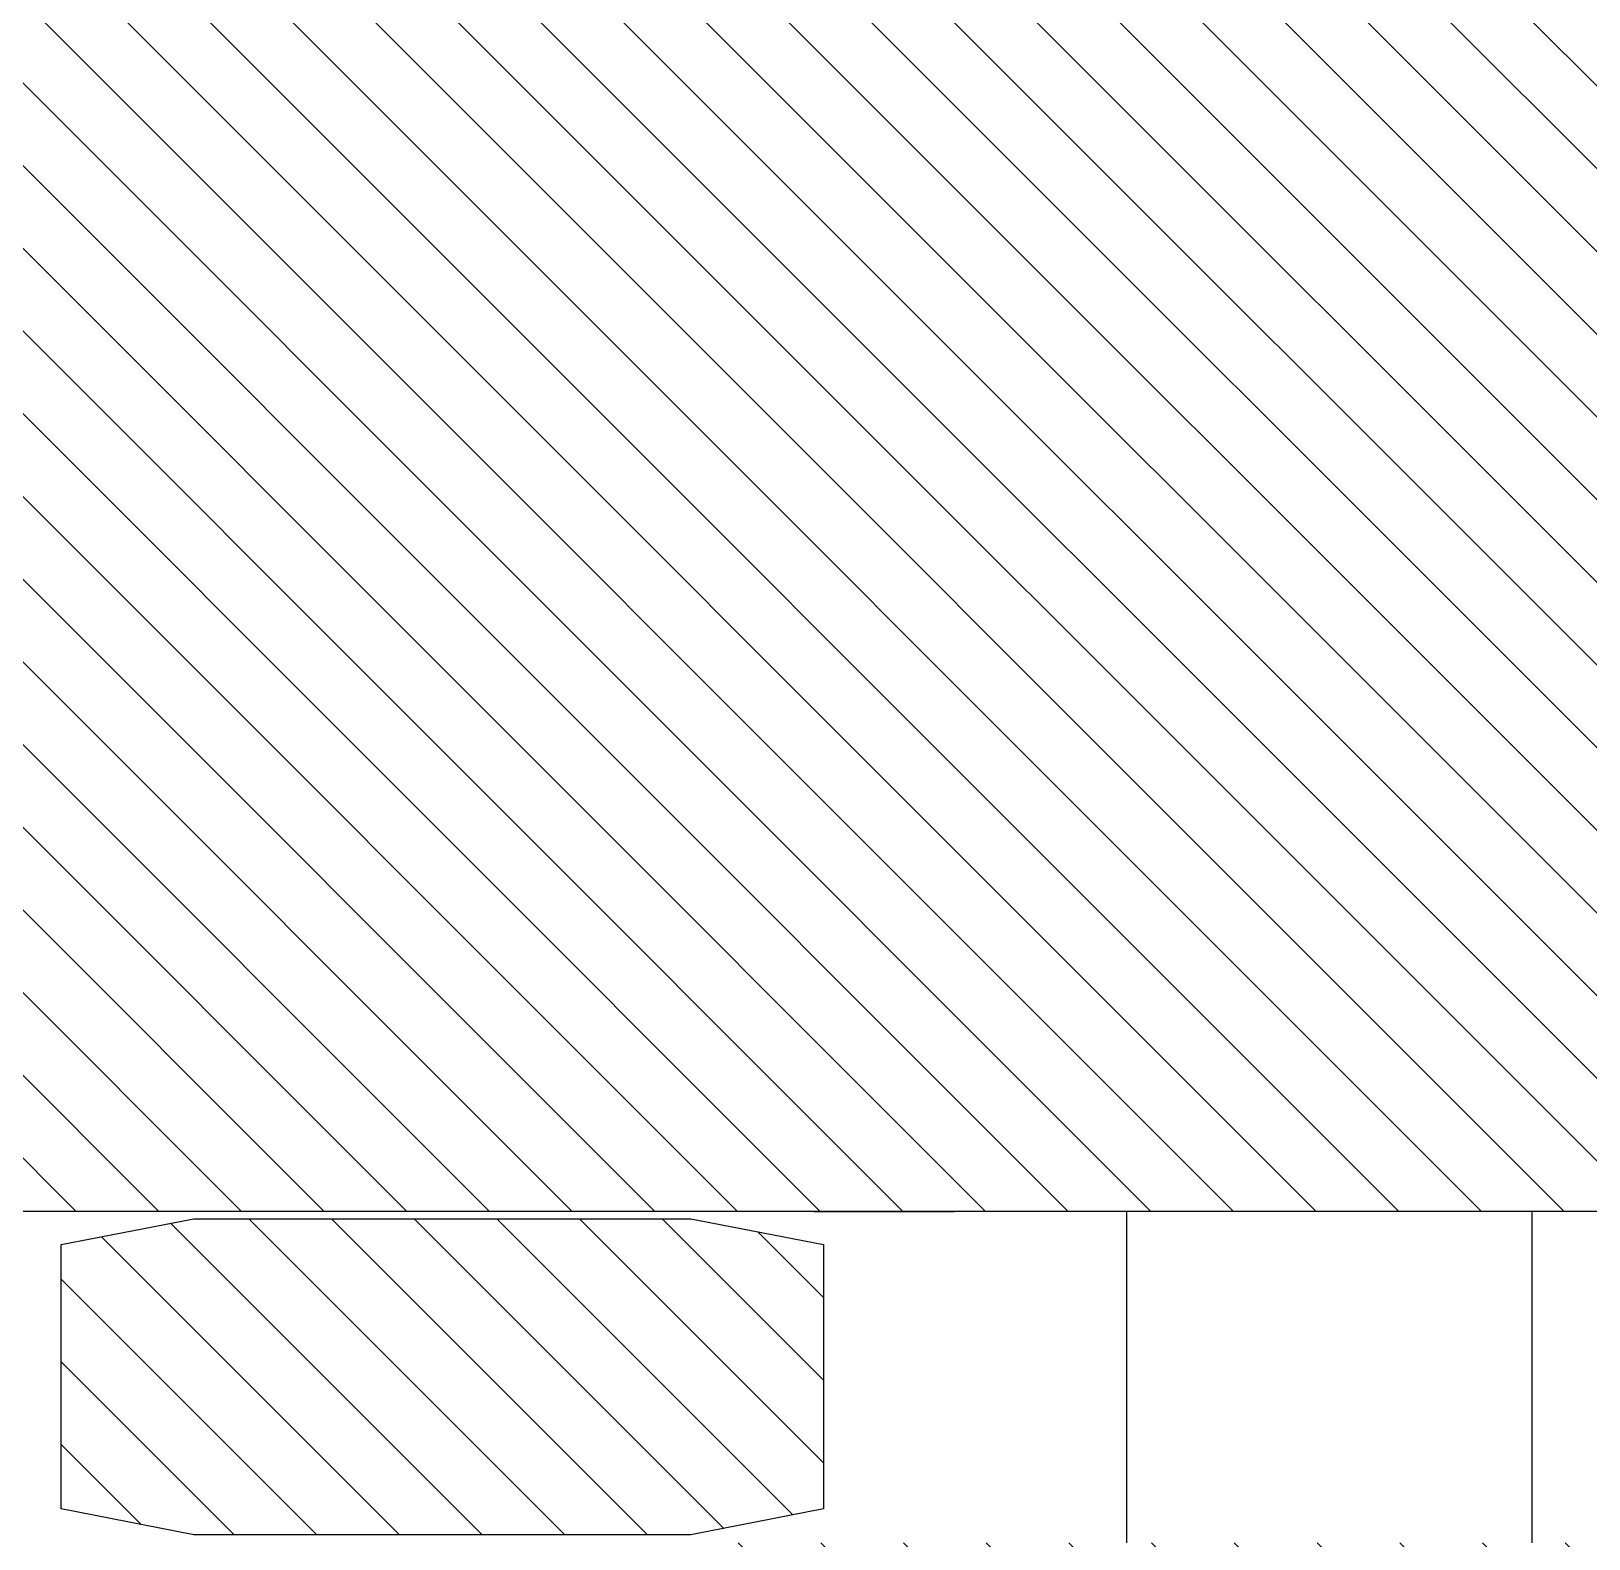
# Model space of a CAD drawing. Extents: x -30 to 1202, y 231 to 898.
# Drawn here: x 310.16 to 331.31, y 292.17 to 312.63 of the extents above; entities that cross this region are included whole.
import ezdxf

# ---------------------------------------------------------------- set-up
doc = ezdxf.new("R2010")
doc.units = 0
doc.header["$LTSCALE"] = 0.04
for name, color, linetype in [('0.5', 5, 'CONTINUOUS'), ('PISO', 1, 'CONTINUOUS'), ('PISOS', 1, 'CONTINUOUS'), ('PISOS1', 3, 'CONTINUOUS'), ('VISTA', 2, 'CONTINUOUS')]:
    doc.layers.add(name, color=color, linetype=linetype)

msp = doc.modelspace()

# ---------------------------------------------------------------- hatches: boundary and pattern name
at = {"layer": 'PISOS'}
h = msp.add_hatch(dxfattribs=at)
h.set_pattern_fill('ANSI31', color=256, scale=0.25, angle=90, style=0)
h.set_pattern_definition([(135, (489.3207, 232.5606), (-0.561266, -0.561266), [])])
h.paths.add_polyline_path([(318.741, 281.011), (318.741, 269.911), (365.221, 269.911), (365.221, 281.011)])
h.paths.add_polyline_path([(318.741, 292.111), (318.741, 281.011), (365.221, 281.011), (365.221, 292.111)])
h.paths.add_polyline_path([(312.371, 296.511), (310.571, 296.161), (310.571, 292.571), (312.371, 292.221), (319.121, 292.221), (320.921, 292.571), (320.921, 296.161), (319.121, 296.511)])
h.paths.add_polyline_path([(301.671, 316.611), (301.671, 308.261), (302.521, 308.261), (302.521, 303.161), (301.671, 303.161), (301.671, 296.611), (362.121, 296.611), (362.121, 303.161), (361.461, 303.161), (361.461, 308.261), (362.121, 308.261), (362.121, 316.611)])
h.paths.add_polyline_path([(311.721, 325.161), (309.721, 324.361), (309.721, 317.461), (311.721, 316.661), (321.721, 316.661), (323.721, 317.461), (323.721, 324.361), (321.721, 325.161)])
h.paths.add_polyline_path([(304.021, 373.361), (304.021, 368.961), (304.021, 325.211), (329.921, 325.211), (329.921, 373.361)])
h.paths.add_polyline_path([(311.521, 357.311), (311.521, 364.761), (322.421, 364.761), (322.421, 357.311)], flags=16)
h.paths.add_polyline_path([(329.971, 352.061), (329.971, 346.661), (341.071, 346.661), (341.071, 352.061)])
h.paths.add_polyline_path([(329.971, 357.461), (329.971, 352.061), (341.071, 352.061), (341.071, 357.461)])
h.paths.add_polyline_path([(329.971, 362.061), (329.971, 357.461), (341.071, 357.461), (341.071, 362.061)])
h.paths.add_polyline_path([(334.931, 346.661), (334.931, 344.261), (335.131, 344.261), (335.131, 344.152), (337.331, 344.152), (337.331, 344.261), (337.531, 344.261), (337.531, 346.661)])
h.paths.add_polyline_path([(341.121, 362.061), (341.121, 346.661), (362.121, 346.661), (362.121, 362.061)])

# ---------------------------------------------------------------- linework, layer by layer
at = {"layer": '0.5'}
msp.add_arc((241.645, 369.36), 80.587, 170.55784, 170.55784, dxfattribs=at)
at = {"layer": 'PISO'}
for p, q in [((325.041, 292.111), (325.041, 296.611)), ((330.541, 292.111), (330.541, 296.611))]:
    msp.add_line(p, q, dxfattribs=at)
at = {"layer": 'PISOS1'}
for points in [[(361.461, 308.261), (361.461, 303.161), (362.121, 303.161), (362.121, 296.611), (301.671, 296.611), (301.671, 303.161), (302.521, 303.161), (302.521, 308.261), (301.671, 308.261), (301.671, 316.611), (362.121, 316.611), (362.121, 308.261)], [(312.371, 292.221), (310.571, 292.571), (310.571, 296.161), (312.371, 296.511), (319.121, 296.511), (320.921, 296.161), (320.921, 292.571), (319.121, 292.221)]]:
    msp.add_lwpolyline(points, close=True, dxfattribs=at)
at = {"layer": 'VISTA'}
msp.add_line((320.796, 296.611), (322.696, 296.611), dxfattribs=at)

doc.saveas('drawing.dxf')
